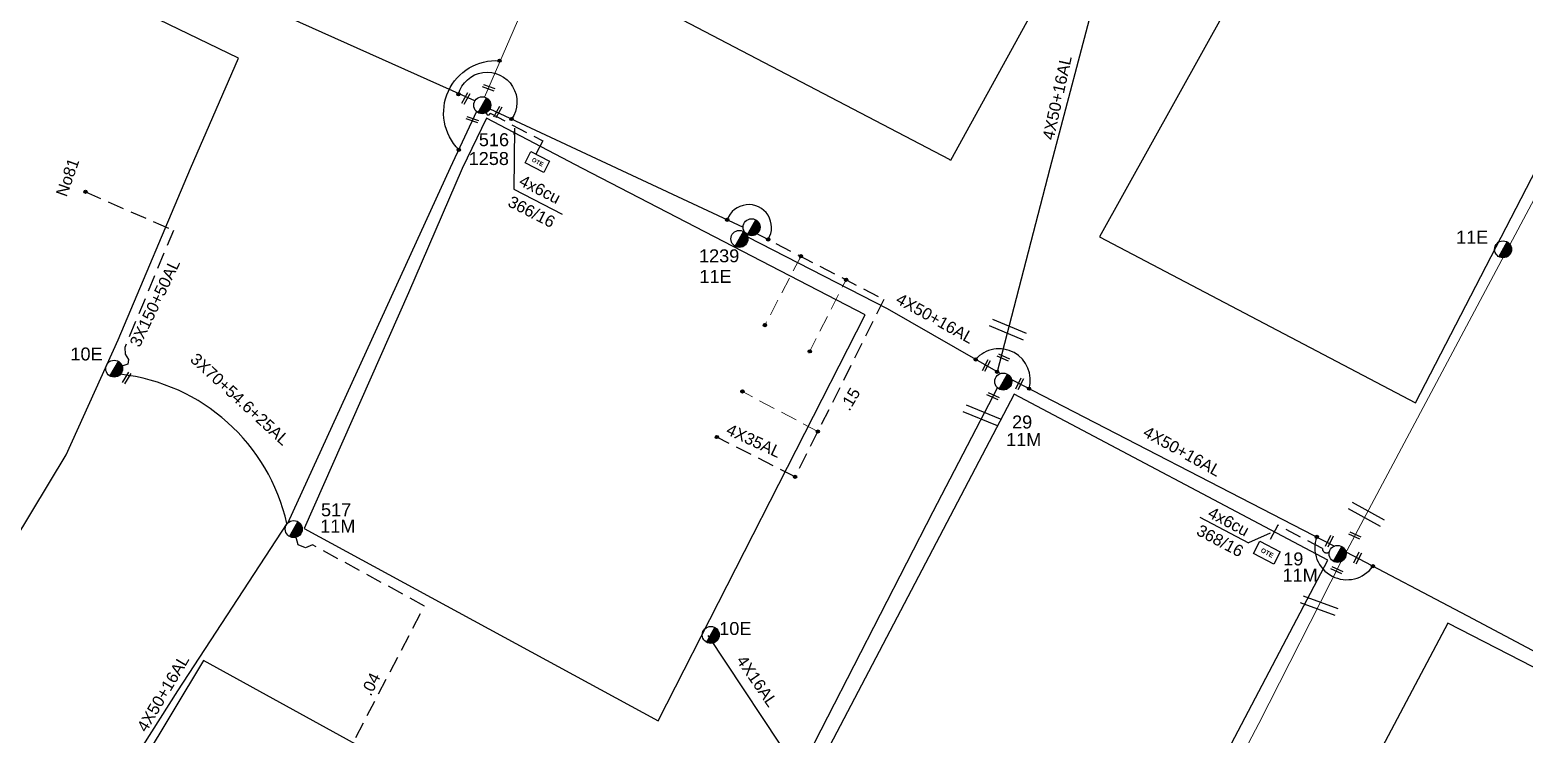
# Model space of a CAD drawing. Header units: millimetres. Extents: x 800 to 1929, y 264 to 786.
# Drawn here: x 1435.9 to 1551.3, y 481.7 to 536.1 of the extents above; entities that cross this region are included whole.
import ezdxf

# ---------------------------------------------------------------- set-up
doc = ezdxf.new("R2010")
doc.units = ezdxf.units.MM
doc.linetypes.add('DASHED', pattern=[19.05, 12.7, -6.35])
for name, color, linetype in [('Pillar OTE', 7, 'Continuous'), ('Γέφυρες Εναέριου Δικτύου', 7, 'Continuous'), ('Γυμνά εναέρια ΧΤ (3Φ)   4x35AL', 7, 'Continuous'), ('Γυμνά εναέρια ΧΤ και ΦΟΠ (3Φ)   4x50+16AL', 7, 'Continuous'), ('Επιγραφές - Σχήματα', 7, 'Continuous'), ('Καλώδια ΧΤ   3x150+50AL', 7, 'DASHED'), ('Μηχανική τομή', 7, 'Continuous'), ('Στύλος ΦΜ', 7, 'Continuous'), ('Στύλος ΦΜ @ 1', 7, 'Continuous'), ('Συνδέσεις', 7, 'Continuous'), ('Συνεστραμμένα ΧΤ   3x70+54.6+25 AL', 7, 'SYN_LINE'), ('Τομή', 7, 'Continuous'), ('Υπόβαθρο ΔΕΗ', 7, 'Continuous'), ('Υπόγεια Καλώδια Δικτύου ΧΤ   .04', 7, 'DASHED'), ('Υπόγεια Καλώδια Δικτύου ΧΤ   .15', 7, 'DASHED'), ('Υπόγεια καλώδια Παροχών ΧΤ   4x16AL', 7, 'DASHED'), ('Υπόγεια καλώδια Παροχών ΧΤ   4x6', 7, 'DASHED')]:
    doc.layers.add(name, color=color, linetype=linetype)
doc.layers.add('Άγνωστα', color=7, linetype='Continuous', lineweight=5)
doc.styles.get("Standard").update_dxf_attribs({"font": 'arial.ttf'})
doc.linetypes.add('SYN_LINE', pattern='A,0.5,-0.0001,["/\\/\\/\\/",Standard,S=0.1,R=0,X=0,Y=-0.05],-0.25', length=0.7501)
doc.dimstyles.new('ISO-25', dxfattribs={"dimtxt": 2.5, "dimasz": 1, "dimexe": 1.25, "dimexo": 0.625, "dimtad": 1, "dimtxsty": 'Standard', "dimcen": 2.5, "dimadec": 0, "dimazin": 0, "dimtfac": 1, "dimtmove": 0, "dimatfit": 3, "dimfxl": 1.25, "dimarcsym": 0})

# ---------------------------------------------------------------- blocks, each defined once
blk = doc.blocks.new('*U37')
at = {"layer": 'Συνδέσεις', "linetype": 'SYN_LINE', "ltscale": 40}
blk.add_hatch(color=256, dxfattribs=at).paths.add_polyline_path([(0.5, -0.01, 1), (-0.5, -0.01, 1)])
at = {"layer": 'Συνδέσεις'}
blk.add_circle((0, -0.01), 0.5, dxfattribs=at)
blk = doc.blocks.new('ΥΠΑΡΧΩΝ ΤΣΙΜΕΝΤΕΝΙΟΣ ΣΤΥΛΟΣ')
at = {"layer": 'Στύλος ΦΜ'}
blk.add_hatch(color=256, dxfattribs=at).paths.add_polyline_path([(-1.29, -2.28, 0.574793), (2.62, 0, 0.268822), (1.3, 2.27)])
blk.add_line((-1.29, -2.28), (1.3, 2.27), dxfattribs=at)
blk.add_circle((0, 0), 2.62, dxfattribs=at)
at = {"layer": 'Στύλος ΦΜ', "flags": 4}
for tag, p in [('ΑΡΙΘΜΟΣ', (-4.68, 8.05)), ('ΤΥΠΟΣ', (-4.91, 3.03))]:
    blk.add_attdef(tag, p, '', height=4, dxfattribs=at)
blk = doc.blocks.new('ΤΟΜΗ')
at = {"layer": 'Τομή', "ltscale": 40}
for p, q in [((-5.68, 0), (5.68, 0)), ((5.68, -2.33), (-5.68, -2.33))]:
    blk.add_line(p, q, dxfattribs=at)
blk = doc.blocks.new('ΜΗΧΑΝΙΚΗ ΤΟΜΗ')
at = {"layer": 'Μηχανική τομή', "ltscale": 40}
for p, q in [((-1.89, 0.78), (1.89, 0.78)), ((1.89, 0), (-1.89, 0))]:
    blk.add_line(p, q, dxfattribs=at)
blk = doc.blocks.new('PILLAR ΟΤΕ')
at = {"layer": 'Pillar OTE', "ltscale": 40}
blk.add_lwpolyline([(-3.31, 2.02), (3.39, 2.02), (3.39, -1.99), (-3.31, -1.99)], close=True, dxfattribs=at)
at = {"layer": 'Pillar OTE', "insert": (-1.81, 0.71), "char_height": 1.3575, "width": 109.961, "attachment_point": 1}
blk.add_mtext('{\\fArial|b1|i0|c161|p34;OTE}', dxfattribs=at)

msp = doc.modelspace()

# ---------------------------------------------------------------- linework, layer by layer
at = {"layer": 'Άγνωστα', "color": 151, "ltscale": 0.1}
msp.add_lwpolyline([(1471.021, 530.943), (1500.073, 597.891)], dxfattribs=at)
at = {"layer": 'Άγνωστα', "color": 27}
msp.add_lwpolyline([(1537.594, 495.947), (1553.291, 525.424), (1584.436, 586.29)], dxfattribs=at)
at = {"layer": 'Άγνωστα', "color": 30, "linetype": 'DASHED', "ltscale": 0.1}
for points in [[(1495.44, 518.639), (1492.659, 513.323)], [(1496.052, 511.157), (1498.925, 516.829)], [(1496.749, 505.116), (1490.925, 508.2)]]:
    msp.add_lwpolyline(points, dxfattribs=at)
at = {"layer": 'Άγνωστα'}
msp.add_lwpolyline([(1537.509, 495.781), (1537.594, 495.947)], dxfattribs=at)
at = {"layer": 'Άγνωστα', "color": 2}
msp.add_lwpolyline([(1529.977, 481.033), (1530.777, 482.574), (1537.147, 495.071)], dxfattribs=at)
at = {"layer": 'Γέφυρες Εναέριου Δικτύου', "ltscale": 0.1}
for points in [[(1469.036, 526.878, -0.6900722), (1472.18, 533.754, -0.2544478)], [(1469.014, 531.164, -1.1971311), (1473.103, 529.238, -1.946395)]]:
    msp.add_lwpolyline(points, format="xyb", dxfattribs=at)
at = {"layer": 'Γέφυρες Εναέριου Δικτύου'}
for centre, radius, start, end in [((1491.414, 520.873), 1.764, 328.43438, 160.21762), ((1510.741, 509.101), 2.405, 343.63341, 138.85255), ((1537.576, 496.136), 2.469, 160.09703, 324.79296)]:
    msp.add_arc(centre, radius, start, end, dxfattribs=at)
at = {"layer": 'Γυμνά εναέρια ΧΤ (3Φ)   4x35AL', "color": 30, "linetype": 'DASHED', "ltscale": 0.1}
msp.add_lwpolyline([(1494.994, 501.604), (1494.994, 501.604), (1488.958, 504.681)], dxfattribs=at)
at = {"layer": 'Γυμνά εναέρια ΧΤ και ΦΟΠ (3Φ)   4x50+16AL', "color": 6, "ltscale": 0.1}
msp.add_lwpolyline([(1520.7, 548.471), (1520.7, 548.371), (1514.649, 525.424), (1510.581, 509.735)], dxfattribs=at)
at = {"layer": 'Γυμνά εναέρια ΧΤ και ΦΟΠ (3Φ)   4x50+16AL', "color": 30}
for points in [[(1470.285, 530.645), (1454.068, 537.922)], [(1471.438, 530.03), (1490.986, 520.894)], [(1491.329, 520.15), (1502.089, 514.614), (1510.841, 509.585)], [(1511.693, 509.122), (1536.625, 496.27)], [(1537.503, 495.812), (1546.888, 490.877), (1572.139, 477.454)]]:
    msp.add_lwpolyline(points, dxfattribs=at)
at = {"layer": 'Γυμνά εναέρια ΧΤ και ΦΟΠ (3Φ)   4x50+16AL', "color": 151}
for points in [[(1470.411, 529.825), (1468.384, 525.484), (1455.81, 498.018)], [(1455.767, 498.002), (1447.326, 485.086), (1436.329, 467.717)]]:
    msp.add_lwpolyline(points, dxfattribs=at)
at = {"layer": 'Γυμνά εναέρια ΧΤ και ΦΟΠ (3Φ)   4x50+16AL', "color": 85}
msp.add_lwpolyline([(1495.474, 479.103), (1495.479, 479.112), (1505.66, 498.941), (1510.614, 508.486)], dxfattribs=at)
at = {"layer": 'Καλώδια ΧΤ   3x150+50AL', "color": 151, "ltscale": 0.1}
msp.add_lwpolyline([(1440.225, 523.619), (1447.012, 520.645), (1443.261, 511.609), (1443.282, 511.084), (1443.555, 510.685), (1443.492, 510.307), (1442.442, 509.966)], dxfattribs=at)
at = {"layer": 'Συνεστραμμένα ΧΤ   3x70+54.6+25 AL', "color": 151, "linetype": 'SYN_LINE', "ltscale": 10}
msp.add_arc((1441.253, 494.752), 14.874, 12.62146, 83.53124, dxfattribs=at)
at = {"layer": 'Υπόβαθρο ΔΕΗ', "ltscale": 0.1}
for points in [[(1561.907, 598.28), (1518.487, 520.141), (1542.873, 507.322), (1583.718, 586.358), (1561.885, 598.241)], [(1506.979, 526.039), (1506.9, 526.118), (1477.18, 541.693), (1496.628, 586.992), (1530.264, 568.391), (1506.979, 526.039)]]:
    msp.add_lwpolyline(points, dxfattribs=at)
at = {"layer": 'Υπόβαθρο ΔΕΗ'}
for points in [[(1448.321, 525.424), (1452.035, 533.958), (1391.23, 563.366), (1372.933, 525.424), (1360.639, 499.281), (1355.774, 488.986), (1379.389, 477.088), (1396.718, 508.255), (1406.996, 502.626), (1389.803, 471.606), (1412.846, 460.278), (1429.231, 487.59), (1438.742, 503.321), (1442.751, 512.208), (1448.337, 525.424)], [(1478.596, 525.424), (1471.186, 529.309), (1469.304, 525.424), (1465.164, 515.817), (1457.1, 497.612), (1484.421, 482.763), (1500.409, 514.124), (1478.596, 525.424)], [(1473.294, 523.832), (1477.005, 521.897)], [(1526.238, 498.508), (1529.999, 496.516)], [(1555.611, 446.312), (1571.657, 476.792), (1545.376, 490.321), (1504.421, 412.908), (1530.851, 399.279), (1539.367, 415.455)]]:
    msp.add_lwpolyline(points, dxfattribs=at)
for points in [[(1536.1, 495.182), (1511.915, 507.991), (1497.93, 481.363), (1471.578, 429.935), (1483.134, 424.003), (1495.295, 417.759), (1505.642, 437.386), (1520.685, 465.786)], [(1428.163, 452.24), (1460.369, 435.886), (1478.566, 471.34), (1449.346, 487.439)]]:
    msp.add_lwpolyline(points, close=True, dxfattribs=at)
at = {"layer": 'Υπόγεια Καλώδια Δικτύου ΧΤ   .04', "color": 151, "ltscale": 0.1}
msp.add_lwpolyline([(1457.558, 474.733), (1466.396, 491.634), (1457.749, 496.367), (1457.211, 496.128), (1456.643, 496.367), (1456.298, 497.582)], dxfattribs=at)
at = {"layer": 'Υπόγεια Καλώδια Δικτύου ΧΤ   .15', "color": 30, "ltscale": 0.1}
msp.add_lwpolyline([(1491.83, 520.514), (1501.845, 515.313), (1494.994, 501.604)], dxfattribs=at)
at = {"layer": 'Υπόγεια καλώδια Παροχών ΧΤ   4x16AL', "color": 85, "linetype": 'Continuous', "ltscale": 0.1}
msp.add_lwpolyline([(1495.215, 478.912), (1488.274, 489.367)], dxfattribs=at)
at = {"layer": 'Υπόγεια καλώδια Παροχών ΧΤ   4x6', "color": 30, "linetype": 'DASHED', "ltscale": 0.1}
for points in [[(1471.177, 529.747, 1.0810875), (1471.457, 529.69), (1475.531, 527.554), (1474.991, 526.525)], [(1536.23, 495.817, -0.6451108), (1535.691, 496.067), (1532.25, 497.89), (1531.439, 496.359)]]:
    msp.add_lwpolyline(points, format="xyb", dxfattribs=at)

# ---------------------------------------------------------------- block references
at = {"layer": 'Pillar OTE'}
for p, xscale, yscale, zscale, rotation in [((1475.095, 525.935), 0.2422757515550459, 0.2422757515550459, 0.2422757515550459, 332.6159802426148), ((1531.395, 495.756), 0.2652039519846312, 0.2652039519846312, 0.2652039519846312, 332.0920579069468)]:
    msp.add_blockref('PILLAR ΟΤΕ', p, dxfattribs=dict(at, xscale=xscale, yscale=yscale, zscale=zscale, rotation=rotation))
at = {"layer": 'Μηχανική τομή'}
for p, xscale, yscale, zscale, rotation in [((1471.387, 531.755), 0.2500000000000252, 0.2500000000000252, 0.2500000000000252, 160.5373676585994), ((1469.499, 530.881), 0.2500000000000218, 0.2500000000000218, 0.2500000000000218, 240.7443409515304), ((1470.116, 529.288), 0.2500000000000252, 0.2500000000000252, 0.2500000000000252, 160.5373676585994), ((1471.964, 529.839), 0.2500000000000218, 0.2500000000000218, 0.2500000000000218, 240.7443409515304), ((1511.034, 510.738), 0.2499999999999341, 0.2499999999999341, 0.2499999999999341, 335.6742867177965), ((1509.84, 510.16), 0.2500000000000868, 0.2500000000000868, 0.2500000000000868, 62.6491988591608), ((1443.488, 509.196), 0.2499999999998534, 0.2499999999998534, 0.2499999999998534, 59.11236070780397), ((1512.41, 508.752), 0.2500000000000622, 0.2500000000000622, 0.2500000000000622, 62.75873155202643), ((1510.234, 507.754), 0.2500000000000117, 0.2500000000000117, 0.2500000000000117, 335.6742867178045), ((1536.313, 496.605), 0.2499999999999732, 0.2499999999999732, 0.2499999999999732, 63.49823458620137), ((1538.16, 496.999), 0.2500000000000117, 0.2500000000000117, 0.2500000000000117, 335.6742867178045), ((1538.495, 495.299), 0.2499999999999732, 0.2499999999999732, 0.2499999999999732, 63.49823458620137), ((1536.766, 494.323), 0.2500000000000117, 0.2500000000000117, 0.2500000000000117, 335.6742867178045)]:
    msp.add_blockref('ΜΗΧΑΝΙΚΗ ΤΟΜΗ', p, dxfattribs=dict(at, xscale=xscale, yscale=yscale, zscale=zscale, rotation=rotation))
at = {"layer": 'Στύλος ΦΜ @ 1', "ltscale": 40}
ref = msp.add_blockref('ΥΠΑΡΧΩΝ ΤΣΙΜΕΝΤΕΝΙΟΣ ΣΤΥΛΟΣ', (1470.848, 530.312), dxfattribs=dict(at, xscale=0.25, yscale=0.25, zscale=0.25))
ref.add_attrib('ΤΥΠΟΣ', '516', (1470.587, 527.153), dxfattribs={"layer": 'Στύλος ΦΜ', "height": 1, "flags": 4})
ref.add_attrib('ΑΡΙΘΜΟΣ', '1258', (1469.801, 525.698), dxfattribs={"layer": 'Στύλος ΦΜ', "height": 1, "flags": 4})
at = {"layer": 'Στύλος ΦΜ @ 1', "ltscale": 40, "xscale": 0.25, "yscale": 0.25, "zscale": 0.25}
msp.add_blockref('ΥΠΑΡΧΩΝ ΤΣΙΜΕΝΤΕΝΙΟΣ ΣΤΥΛΟΣ', (1491.641, 520.894), dxfattribs=at)
at = {"layer": 'Στύλος ΦΜ @ 1', "ltscale": 40}
ref = msp.add_blockref('ΥΠΑΡΧΩΝ ΤΣΙΜΕΝΤΕΝΙΟΣ ΣΤΥΛΟΣ', (1490.694, 519.992), dxfattribs=dict(at, xscale=0.25, yscale=0.25, zscale=0.25))
ref.add_attrib('ΤΥΠΟΣ', '1239', (1487.58, 518.184), dxfattribs={"layer": 'Στύλος ΦΜ', "height": 1, "flags": 4})
ref.add_attrib('ΑΡΙΘΜΟΣ', '11E', (1487.609, 516.592), dxfattribs={"layer": 'Στύλος ΦΜ', "height": 1, "flags": 4})
ref = msp.add_blockref('ΥΠΑΡΧΩΝ ΤΣΙΜΕΝΤΕΝΙΟΣ ΣΤΥΛΟΣ', (1549.634, 519.185), dxfattribs=dict(at, xscale=0.25, yscale=0.25, zscale=0.25))
ref.add_attrib('ΤΥΠΟΣ', '11E', (1546.008, 519.623), dxfattribs={"layer": 'Στύλος ΦΜ', "height": 1, "flags": 4})
ref = msp.add_blockref('ΥΠΑΡΧΩΝ ΤΣΙΜΕΝΤΕΝΙΟΣ ΣΤΥΛΟΣ', (1442.441, 509.967), dxfattribs=dict(at, xscale=0.25, yscale=0.25, zscale=0.25))
ref.add_attrib('ΤΥΠΟΣ', '10E', (1439.065, 510.602), dxfattribs={"layer": 'Στύλος ΦΜ', "height": 1, "flags": 4})
ref = msp.add_blockref('ΥΠΑΡΧΩΝ ΤΣΙΜΕΝΤΕΝΙΟΣ ΣΤΥΛΟΣ', (1511.057, 508.968), dxfattribs=dict(at, xscale=0.25, yscale=0.25, zscale=0.25))
ref.add_attrib('ΤΥΠΟΣ', '11M', (1511.28, 503.992), dxfattribs={"layer": 'Στύλος ΦΜ', "height": 1, "flags": 4})
ref.add_attrib('ΑΡΙΘΜΟΣ', '29', (1511.74, 505.347), dxfattribs={"layer": 'Στύλος ΦΜ', "height": 1, "flags": 4})
ref = msp.add_blockref('ΥΠΑΡΧΩΝ ΤΣΙΜΕΝΤΕΝΙΟΣ ΣΤΥΛΟΣ', (1456.298, 497.582), dxfattribs=dict(at, xscale=0.25, yscale=0.25, zscale=0.25))
ref.add_attrib('ΤΥΠΟΣ', '11M', (1458.346, 497.307), dxfattribs={"layer": 'Στύλος ΦΜ', "height": 1, "flags": 4})
ref.add_attrib('ΑΡΙΘΜΟΣ', '517', (1458.405, 498.564), dxfattribs={"layer": 'Στύλος ΦΜ', "height": 1, "flags": 4})
ref = msp.add_blockref('ΥΠΑΡΧΩΝ ΤΣΙΜΕΝΤΕΝΙΟΣ ΣΤΥΛΟΣ', (1536.866, 495.662), dxfattribs=dict(at, xscale=0.25, yscale=0.25, zscale=0.25))
ref.add_attrib('ΤΥΠΟΣ', '11M', (1532.611, 493.516), dxfattribs={"layer": 'Στύλος ΦΜ', "height": 1, "flags": 4})
ref.add_attrib('ΑΡΙΘΜΟΣ', '19', (1532.67, 494.773), dxfattribs={"layer": 'Στύλος ΦΜ', "height": 1, "flags": 4})
ref = msp.add_blockref('ΥΠΑΡΧΩΝ ΤΣΙΜΕΝΤΕΝΙΟΣ ΣΤΥΛΟΣ', (1488.485, 489.4), dxfattribs=dict(at, xscale=0.25, yscale=0.25, zscale=0.25))
ref.add_attrib('ΑΡΙΘΜΟΣ', '10E', (1489.139, 489.4), dxfattribs={"layer": 'Στύλος ΦΜ', "height": 1, "flags": 4})
at = {"layer": 'Συνδέσεις', "xscale": 0.25, "yscale": 0.25, "zscale": 0.25}
for p in [(1472.181, 533.757), (1469.015, 531.167), (1473.111, 529.251), (1469.036, 526.881), (1440.228, 523.631), (1489.755, 521.473), (1492.919, 519.952), (1495.443, 518.651), (1498.928, 516.841), (1492.662, 513.335), (1496.124, 511.307), (1508.932, 510.686), (1510.581, 509.735), (1490.928, 508.211), (1513.049, 508.426), (1496.749, 505.116), (1488.961, 504.692), (1494.998, 501.616), (1535.256, 496.979), (1539.594, 494.716)]:
    msp.add_blockref('*U37', p, dxfattribs=at)
at = {"layer": 'Τομή'}
for p, xscale, yscale, zscale, rotation in [((1511.53, 513.25), 0.249999999999994, 0.249999999999994, 0.249999999999994, 337.106437292438), ((1509.514, 506.639), 0.2500000000000052, 0.2500000000000052, 0.2500000000000052, 337.8087086277831), ((1539.222, 498.977), 0.2499999999999803, 0.2499999999999803, 0.2499999999999803, 331.0440122819994), ((1535.545, 491.932), 0.249999999999984, 0.249999999999984, 0.249999999999984, 339.733545560539)]:
    msp.add_blockref('ΤΟΜΗ', p, dxfattribs=dict(at, xscale=xscale, yscale=yscale, zscale=zscale, rotation=rotation))

# ---------------------------------------------------------------- texts
at = {"layer": 'Γυμνά εναέρια ΧΤ (3Φ)   4x35AL', "color": 7, "char_height": 0.9, "attachment_point": 1, "rotation": 333}
for s, insert in [('4x6cu', (1474.015, 524.982)), ('366/16', (1473.154, 523.363))]:
    msp.add_mtext_dynamic_manual_height_columns(s, width=1.8, gutter_width=12.5, heights=[0.118], dxfattribs=dict(at, insert=insert))
at = {"layer": 'Γυμνά εναέρια ΧΤ (3Φ)   4x35AL', "color": 7, "insert": (1489.974, 505.757), "char_height": 0.9, "width": 84.18588, "attachment_point": 1, "rotation": 335.06679}
msp.add_mtext('4X35AL', dxfattribs=at)
at = {"layer": 'Γυμνά εναέρια ΧΤ και ΦΟΠ (3Φ)   4x50+16AL', "color": 7, "char_height": 0.9, "width": 84.18588, "attachment_point": 1}
for insert, rotation in [((1514.072, 527.769), 77.68218), ((1503.13, 515.855), 330.94641), ((1522.207, 505.588), 330.94641), ((1444.141, 482.283), 59.45439)]:
    msp.add_mtext('4X50+16AL', dxfattribs=dict(at, insert=insert, rotation=rotation))
at = {"layer": 'Γυμνά εναέρια ΧΤ και ΦΟΠ (3Φ)   4x50+16AL', "color": 7, "char_height": 0.9, "attachment_point": 1, "rotation": 332}
for s, insert in [('4x6cu', (1527.189, 499.346)), ('368/16', (1526.314, 497.977))]:
    msp.add_mtext_dynamic_manual_height_columns(s, width=1.8, gutter_width=12.5, heights=[0.118], dxfattribs=dict(at, insert=insert))
at = {"layer": 'Επιγραφές - Σχήματα', "color": 7, "insert": (1437.915, 523.481), "char_height": 0.9, "width": 84.18588, "attachment_point": 1, "rotation": 70.50171}
msp.add_mtext('No81', dxfattribs=at)
at = {"layer": 'Καλώδια ΧΤ   3x150+50AL', "color": 7, "insert": (1443.594, 511.945), "char_height": 0.9, "width": 84.18588, "attachment_point": 1, "rotation": 64.43301}
msp.add_mtext('3X150+50AL', dxfattribs=at)
at = {"layer": 'Συνεστραμμένα ΧΤ   3x70+54.6+25 AL', "color": 7, "insert": (1448.849, 511.256), "char_height": 0.9, "width": 10.00232, "attachment_point": 1, "rotation": 317.41024}
msp.add_mtext('3X70+54.6+25AL', dxfattribs=at)
at = {"layer": 'Υπόγεια Καλώδια Δικτύου ΧΤ   .04', "color": 7, "insert": (1461.443, 485.014), "char_height": 0.9, "width": 84.18588, "attachment_point": 1, "rotation": 63.81674}
msp.add_mtext('.04', dxfattribs=at)
at = {"layer": 'Υπόγεια Καλώδια Δικτύου ΧΤ   .15', "color": 7, "insert": (1498.407, 507.094), "char_height": 0.9, "width": 84.18588, "attachment_point": 1, "rotation": 59.40989}
msp.add_mtext('.15', dxfattribs=at)
at = {"layer": 'Υπόγεια καλώδια Παροχών ΧΤ   4x16AL', "color": 7, "insert": (1491.167, 487.943), "char_height": 0.9, "width": 84.18588, "attachment_point": 1, "rotation": 304.46678}
msp.add_mtext('4X16AL', dxfattribs=at)

# ---------------------------------------------------------------- leaders
at = {"layer": 'Επιγραφές - Σχήματα', "ltscale": 40}
for points, override in [([(1473.327, 528.553), (1473.294, 523.832)], {"dimasz": 0.5, "dimtad": 0}), ([(1531.654, 497.267), (1529.999, 496.516)], {"dimasz": 0.1, "dimtad": 0})]:
    msp.add_leader(points, dimstyle='ISO-25', override=override, dxfattribs=at)

doc.saveas('drawing.dxf')
